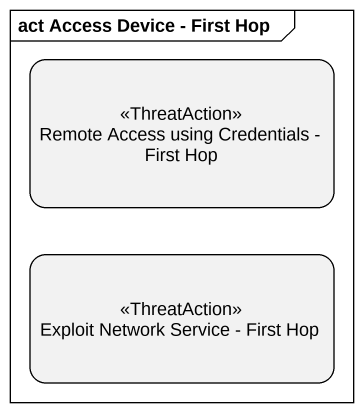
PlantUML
@startuml
mainframe act Access Device - First Hop
hide empty description
state "Remote Access using Credentials - First Hop" as Remote_Access_using <<ThreatAction>>
state "Exploit Network Service - First Hop" as Exploit_Network_Service <<ThreatAction>>
@enduml
